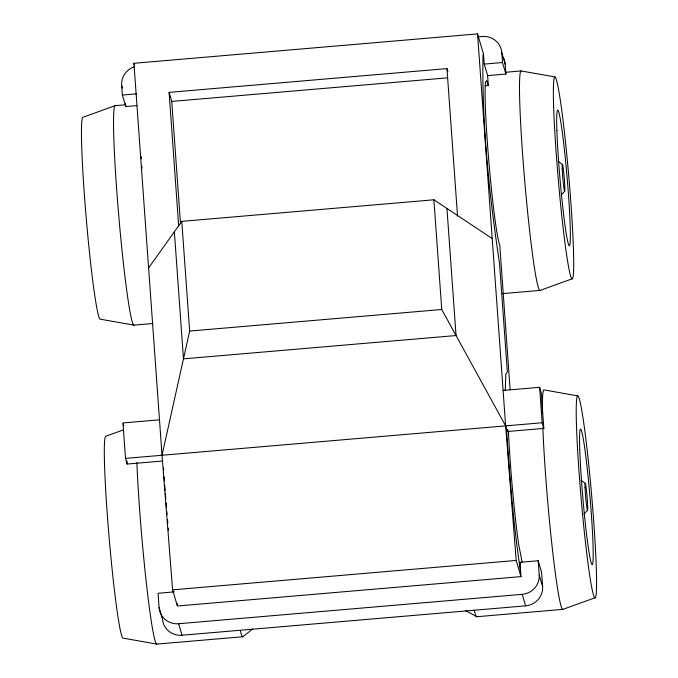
<?xml version="1.0" encoding="UTF-8"?>
<svg xmlns="http://www.w3.org/2000/svg" width="678" height="678" viewBox="0 0 678 678"><rect width="100%" height="100%" fill="white"/><g stroke="black" fill="none" stroke-linecap="round" stroke-linejoin="round"><path stroke-width="1.02" d="M162.551 619.853A18.357 17.738 -16.4 0 0 182.009 635.235L525.62 605.844A18.357 17.738 -16.4 0 0 542.612 586.563L541.586 572.257L538.196 560.748L519.933 562.308L520.958 576.614L177.356 606.005L172.593 589.835L162.025 455.26L189.654 331.059L181.789 221.35L433.895 199.79L492.211 238.571M148.609 267.963L181.789 221.35M162.025 455.26L133.939 63.291L477.549 33.9L483.524 54.223L482.999 54.926C481.761 124.744 489.245 194.722 499.567 263.717L507.347 372.027L505.847 373.892L505.254 390.562M561.104 195.145L564.672 191.281M583.961 514.11L587.521 510.246M123.379 429.911L105.81 436.242A101.327 5.373 85.1 0 0 109.192 538.366A101.327 5.373 85.1 0 0 123.159 638.142L156.872 644.1L242.843 636.744L252.691 628.955M125.65 104.776L115.158 105.675L82.953 117.277A101.327 5.373 85.1 0 0 86.335 219.401A101.327 5.373 85.1 0 0 100.302 319.177L134.015 325.135L152.889 323.525M502.237 293.642L539.985 290.413L572.19 278.811M465.837 610.725L476.863 616.726L562.842 609.369L595.047 597.776M478.041 36.858L482.261 36.502A18.357 17.738 -16.4 0 1 501.788 52.655L505.178 64.173L505.89 74.046L487.626 75.614L484.236 64.105L483.524 54.223M133.973 66.902A18.357 17.738 -16.4 0 0 121.659 85.174L122.371 95.056L136.575 93.844M484.236 64.105L502.5 62.537L505.89 74.046M178.678 226.172L169.093 92.369L446.971 68.597L447.853 71.614M505.398 72.292L521.128 70.953L554.841 76.911M169.093 92.369L171.754 101.42L447.531 77.834M122.371 95.056L125.752 106.565L136.914 105.615M485.168 85.767L488.33 85.496L487.626 75.614M189.654 331.059L441.751 309.499L505.635 425.869L507.297 431.53L543.824 428.403L541.29 392.969L539.62 387.308L503.093 390.435M159.491 419.826L122.964 422.945L125.498 458.387L127.167 464.049L162.652 461.015M125.498 458.387L542.163 422.75L543.824 428.403M172.593 589.835L516.195 560.435L520.958 576.614M174.297 591.877L158.067 593.267L159.093 607.564L162.474 619.082M159.093 607.564A18.357 17.738 -16.4 0 0 178.619 623.726L522.23 594.335A18.357 17.738 -16.4 0 0 539.222 575.054L538.196 560.748M577.698 395.876L543.985 389.909A110.141 5.839 85.1 0 0 542.417 412.843M558.189 161.237L562.367 164.44M581.046 480.202L585.216 483.406M488.33 85.496L486.711 80.563L485.609 82.03A83.063 4.407 85.1 0 0 489.202 165.5A83.063 4.407 85.1 0 0 499.762 244.978L510.127 389.672M539.222 575.054L542.612 586.563M519.933 562.308L520.501 564.232M522.23 594.335L525.62 605.844M133.939 63.291L134.498 65.19M121.938 86.131L122.506 88.055M123.235 423.894L123.794 425.776M178.619 623.726L182.009 635.235M522.119 562.087L518.789 545.154A83.063 4.407 85.1 0 1 508.424 430.708M520.645 572.19C513.415 524.814 509.61 476.973 506.602 429.166M167.534 519.882L167.83 523.018M168.322 528.247L168.517 530.34M141.846 166.195L142.007 168.297M164.695 485.151L165.118 490.423M165.364 493.584L165.788 498.855M166.118 503.068L166.457 507.28M166.788 511.5L167.042 514.661M516.195 560.435L505.635 425.869L477.549 33.9M539.62 387.308L542.163 422.75M501.788 52.655L502.5 62.537M507.152 429.454L507.297 431.53M446.971 68.597L457.54 216.096M446.946 208.468L456.048 335.542L183.467 358.857L174.365 231.783M433.895 199.79L441.751 309.499M171.754 101.42L180.509 223.638M177.161 603.352L177.289 605.123M125.54 103.607L125.752 106.565M126.939 460.921L127.167 464.049M163.576 467.752L163.712 469.795M164.161 476.948L164.423 481.033M141.227 156.711L141.363 158.813M539.985 290.413A110.141 5.839 85.1 0 1 524.806 181.958A110.141 5.839 85.1 0 1 521.128 70.953M134.015 325.135A110.141 5.839 85.1 0 1 118.836 216.68A110.141 5.839 85.1 0 1 115.158 105.675M503.305 57.503A18.357 17.738 -16.4 0 1 505.178 64.173M242.843 636.744A110.141 5.839 85.1 0 1 240.444 631.142M156.872 644.1A110.141 5.839 85.1 0 1 146.067 580.512A110.141 5.839 85.1 0 1 136.88 462.464M476.863 616.726A110.141 5.839 85.1 0 1 474.261 610.259M562.842 609.369A110.141 5.839 85.1 0 1 552.028 545.782A110.141 5.839 85.1 0 1 542.849 427.733M553.646 107.302A101.327 5.373 85.1 0 0 570.529 275.675A101.327 5.373 85.1 0 0 566.384 150.601A101.327 5.373 85.1 0 0 553.646 107.302M556.892 130.532A67.961 3.602 85.1 0 0 568.215 243.47A67.961 3.602 85.1 0 0 565.444 159.576A67.961 3.602 85.1 0 0 556.892 130.532M562.206 168.483A13.475 0.712 85.1 0 0 564.452 190.865A13.475 0.712 85.1 0 0 563.901 174.238A13.475 0.712 85.1 0 0 562.206 168.483M576.495 426.267A101.327 5.373 85.1 0 0 593.377 594.64A101.327 5.373 85.1 0 0 589.241 469.557A101.327 5.373 85.1 0 0 576.495 426.267M579.749 449.497A67.961 3.602 85.1 0 0 591.072 562.435A67.961 3.602 85.1 0 0 588.292 478.541A67.961 3.602 85.1 0 0 579.749 449.497M585.055 487.44A13.475 0.712 85.1 0 0 587.301 509.831A13.475 0.712 85.1 0 0 586.75 493.203A13.475 0.712 85.1 0 0 585.055 487.44"/></g></svg>
